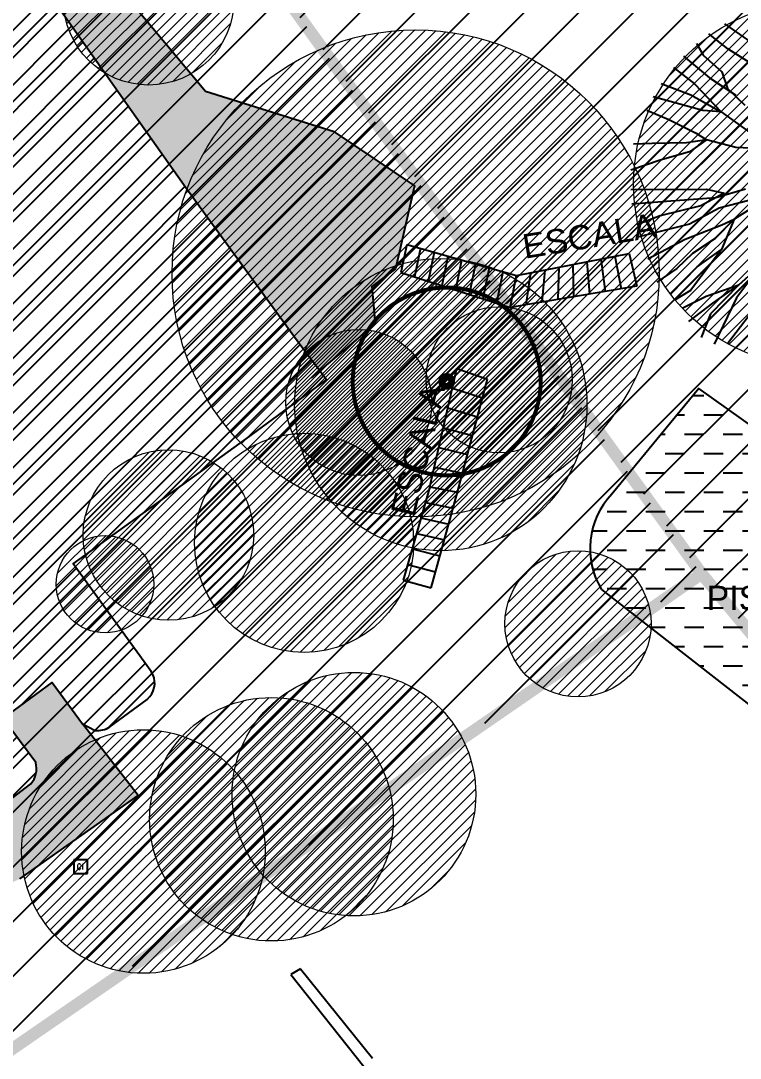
# Model space of a CAD drawing. Extents: x 352140 to 354978, y 6304672 to 6307963.
# Drawn here: x 352329.49 to 352359.03, y 6305903.78 to 6305946.39 of the extents above; entities that cross this region are included whole.
import ezdxf

# ---------------------------------------------------------------- set-up
doc = ezdxf.new("R2010")
doc.units = 0
doc.linetypes.add('CONTINUOS', pattern=[0])
doc.linetypes.add('DASHDOT', pattern=[1, 0.5, -0.25, 0, -0.25])
doc.layers.get('0').update_dxf_attribs({"linetype": 'CONTINUOUS'})
for name, color, linetype in [('02_Geo ext_Acotamiento', 7, 'CONTINUOUS'), ('03_Pav ext_Vereda HC', 42, 'CONTINUOUS'), ('03_S2_Pav ext_Borde vereda', 7, 'CONTINUOUS'), ('1-CASA', 2, 'CONTINUOUS'), ('1-ESCALA', 252, 'CONTINUOUS'), ('1-MURO', 7, 'CONTINUOUS'), ('1-PISCINA', 252, 'CONTINUOUS'), ('1-RADIER', 251, 'CONTINUOUS'), ('1-TEXTOS', 7, 'CONTINUOUS'), ('2-ACHURADO EDIFICACION', 252, 'CONTINUOUS'), ('2-ACHURADO RADIER', 9, 'CONTINUOUS'), ('Paisajismo', 253, 'CONTINUOUS'), ('Z-CR', 253, 'CONTINUOUS')]:
    doc.layers.add(name, color=color, linetype=linetype)
doc.layers.add('0_ASD_LINEA OFICIAL', color=253, linetype='DASHDOT', lineweight=20)
doc.layers.add('0_ASD_TOPOGRAFIA_ELEMENTOS', color=9, linetype='CONTINUOS', lineweight=5, true_color=0xbdbdbd)
doc.styles.add('A', font='arial.ttf', dxfattribs={"height": 2})
doc.styles.add('ROMANS', font='romans.shx', dxfattribs={"width": 0.75})
doc.dimstyles.new('Principal', dxfattribs={"dimscale": 0, "dimtxt": 2, "dimasz": 2, "dimexe": 1, "dimexo": 1, "dimtad": 1, "dimrnd": 0.05, "dimzin": 1, "dimtxsty": 'ROMANS', "dimcen": 2.5, "dimclrt": 2, "dimaunit": 2, "dimadec": 0, "dimazin": 0, "dimtfac": 1, "dimtmove": 0, "dimatfit": 3, "dimfxl": 1, "dimfxlon": 1, "dimarcsym": 0})

# ---------------------------------------------------------------- blocks, each defined once
blk = doc.blocks.new('CR')
at = {"layer": 'Z-CR', "color": 9, "true_color": 0xbdbdbd}
for p, q in [((-1.125, 1.125), (-1.125, -1.125)), ((1.125, 1.125), (-1.125, 1.125)), ((1.125, -1.125), (1.125, 1.125)), ((-1.125, -1.125), (1.125, -1.125))]:
    blk.add_line(p, q, dxfattribs=at)
at = {"layer": 'Z-CR', "color": 9, "true_color": 0xbdbdbd, "style": 'ROMANS'}
blk.add_text('CI', height=0.9, dxfattribs=at).set_placement((-0.6514367137569934, -0.4521266222000122))
blk = doc.blocks.new('*D1275')
at = {"layer": '02_Geo ext_Acotamiento', "color": 0, "lineweight": -2, "transparency": 16777216}
blk.add_line((352265.4146312115, 6305940.601474353), (352259.5027200941, 6305939.299539646), dxfattribs=at)
at = {"layer": '02_Geo ext_Acotamiento', "color": 0, "transparency": 16777216}
blk.add_solid([(352259.466875284, 6305939.462306128), (352259.5385649044, 6305939.136773165), (352258.5261212075, 6305939.084470786)], dxfattribs=at)
at = {"layer": '02_Geo ext_Acotamiento', "color": 2, "transparency": 16777216, "insert": (352262.7517488986, 6305940.944537443), "char_height": 1, "attachment_point": 5, "rotation": 12.419567213945234, "style": 'ROMANS'}
blk.add_mtext('R137,50', dxfattribs=at)
blk = doc.blocks.new('A$C27410629')
at = {"true_color": 0x136734, "transparency": 33554559}
h = blk.add_hatch(dxfattribs=at)
h.set_pattern_fill('ANSI31', color=116, scale=0.5)
h.set_pattern_definition([(45, (-8759.562515186517, -519.1035735587502), (-1.122532015133644, 1.122532015133644), [])])
h.paths.add_polyline_path([(137.5068959888558, 1252.464406617455, 0.1176268807227723), (109.8147584422568, 1254.193915082658, 0.0669245107500281), (94.44469839795602, 1249.334472017372, 0.3153492887079504), (64.30173641118381, 1196.270282113329, 0.0226826871159959), (65.7292635223912, 1185.310127003227), (112.3603922077091, 1218.953454515778), (153.4782689701005, 1161.962272479494), (172.1053089193083, 1139.480769404351), (187.9579650288579, 1141.807885415954), (193.565073162812, 1120.465553675225), (224.197974734232, 1050.129297271156), (250.6203797236194, 989.4787086543838), (268.1526288855184, 972.7353945672494, 7.2547007156e-06), (291.4898137452492, 983.2987389690225), (238.1945199318034, 1105.633967029937), (205.2934048173047, 1181.112163638985), (177.0531538182076, 1197.651557407602)])
at = {"true_color": 0xf8d731, "transparency": 33554559}
h = blk.add_hatch(dxfattribs=at)
h.set_pattern_fill('ANSI31', color=40, scale=0.5)
h.set_pattern_definition([(45, (-8562.389606185756, -452.7772535526492), (-1.122532015133644, 1.122532015133644), [])])
h.paths.add_polyline_path([(112.3603922079938, 1218.953454516186), (65.72926352267586, 1185.310127003635, 0.0411311629792945), (70.93430501728926, 1165.446933868518, 0.0140346239134982), (80.53034666708209, 1140.452970316797), (85.58360470618118, 1125.976145258928), (117.4026874122528, 1137.08554251631), (153.4782689703861, 1161.962272479902)], flags=17)
at = {"layer": '0_ASD_LINEA OFICIAL', "ltscale": 8, "const_width": 0.5}
blk.add_lwpolyline([(250.6203797236194, 989.4787086543838), (268.1526288854875, 972.7353945673531, 7.2547007157e-06), (291.4898137452146, 983.2987389692971), (291.4898137452146, 983.2987389692971), (238.1945199318034, 1105.633967029937), (205.2934048173047, 1181.112163638985), (177.0531538182076, 1197.651557407602), (137.6146324061954, 1252.315079214)], format="xyb", dxfattribs=at)
for points in [[(85.58360530758229, 1125.976145468789), (117.4026874119463, 1137.085542516089), (153.4782689700787, 1161.962272479681), (153.4782689700787, 1161.962272479681), (112.3603922076873, 1218.953454515965), (65.72926351752159, 1185.310126999917)], [(65.72926352235241, 1185.310127003199), (112.3603922077091, 1218.953454515778), (153.4782689701005, 1161.962272479494), (172.1053089193083, 1139.480769404351), (187.9579650288579, 1141.807885415954), (193.565073162812, 1120.465553675225), (224.197974734232, 1050.129297271156), (250.6203797236194, 989.4787086543838)], [(160.9876143796937, 1025.359743172903), (224.1959328140074, 1050.133984341224), (193.565073162812, 1120.465553675225), (187.9579650288579, 1141.807885415954), (172.1053089193083, 1139.480769404351), (153.4782689701005, 1161.962272479494), (117.4026874119681, 1137.085542515902), (85.5836153089768, 1125.976116823203)]]:
    blk.add_lwpolyline(points, dxfattribs=at)
blk = doc.blocks.new('1.0 - LO RECABARREN LOTEO PARQUE - VEGETACION EXISTENTE ETAPA MUNICIPAL__2024')
at = {"layer": 'Paisajismo'}
for p, q in [((352358.3849153377, 6305946.254400167), (352359.5953278099, 6305945.41457629)), ((352358.517451236, 6305945.22765171), (352357.7379249872, 6305945.843243498)), ((352357.2384966623, 6305945.457063552), (352357.5119990839, 6305944.971683378)), ((352359.702548625, 6305944.478951952), (352358.517451236, 6305945.22765171)), ((352356.6949092076, 6305944.935216949), (352357.7682828737, 6305944.043361428)), ((352357.5119990839, 6305944.971683378), (352358.2710611021, 6305944.28223066)), ((352356.286397368, 6305944.470819449), (352357.1459178987, 6305943.800898814)), ((352357.7682828737, 6305944.043361428), (352358.8450828062, 6305943.333022055)), ((352358.2710611021, 6305944.28223066), (352358.4995103824, 6305943.602796402)), ((352355.7807041412, 6305943.814352248), (352356.9986755661, 6305943.341794288)), ((352357.1459178987, 6305943.800898814), (352358.2401153238, 6305942.643233828)), ((352358.4995103824, 6305943.602796402), (352359.2103317744, 6305942.914250483)), ((352357.4886300604, 6305942.704941045), (352355.4476467479, 6305943.255982106)), ((352356.9986755661, 6305943.341794288), (352358.2401153238, 6305942.643233828)), ((352355.1993142341, 6305942.711849149), (352356.1006459089, 6305942.331668825)), ((352358.2401153238, 6305942.643233828), (352357.4886300604, 6305942.704941045)), ((352358.2401153238, 6305942.643233828), (352359.7637058823, 6305941.553560415)), ((352356.1006459089, 6305942.331668825), (352357.2165152336, 6305941.765856991)), ((352357.2165152336, 6305941.765856991), (352357.639417926, 6305941.497222518)), ((352355.4168340733, 6305941.346294117), (352354.6441195531, 6305941.312662482)), ((352356.8166425071, 6305941.368089659), (352355.4168340733, 6305941.346294117)), ((352357.639417926, 6305941.497222518), (352356.8166425071, 6305941.368089659)), ((352357.639417926, 6305941.497222518), (352356.947829452, 6305941.008289033)), ((352358.8399040052, 6305941.185216961), (352357.639417926, 6305941.497222518)), ((352356.947829452, 6305941.008289033), (352355.7421688952, 6305940.667891342)), ((352360.4308431866, 6305941.106957361), (352358.8399040052, 6305941.185216961)), ((352355.7421688952, 6305940.667891342), (352354.5351374431, 6305940.254886262)), ((352354.5388252611, 6305939.460260662), (352357.6455898493, 6305939.469833345)), ((352358.369396956, 6305939.310902663), (352357.4146016516, 6305938.784186227)), ((352357.6455898493, 6305939.469833345), (352358.369396956, 6305939.310902663)), ((352358.0289623114, 6305939.126940291), (352359.2421908323, 6305939.489819098)), ((352354.5762154802, 6305938.873918337), (352355.9993295547, 6305938.972368795)), ((352357.4146016516, 6305938.784186227), (352355.7353138253, 6305938.380098458)), ((352355.9993295547, 6305938.972368795), (352358.0289623114, 6305939.126940291)), ((352359.3777996346, 6305939.005026575), (352358.165481326, 6305938.690355804)), ((352359.760971341, 6305938.853124314), (352358.784383632, 6305938.244663469)), ((352355.7353138253, 6305938.380098458), (352354.7832593589, 6305937.998595476)), ((352358.165481326, 6305938.690355804), (352356.9467918345, 6305938.038244861)), ((352356.9467918345, 6305938.038244861), (352354.8134022101, 6305937.499850725)), ((352356.7709880419, 6305937.416321463), (352358.2720658718, 6305938.00535618)), ((352358.784383632, 6305938.244663469), (352357.9971063969, 6305937.439739443)), ((352358.784383632, 6305938.244663469), (352358.2528735602, 6305936.988864115)), ((352358.2720658718, 6305938.00535618), (352358.784383632, 6305938.244663469)), ((352355.2294699631, 6305936.610153819), (352356.7709880419, 6305937.416321463)), ((352357.9971063969, 6305937.439739443), (352357.0687536858, 6305936.830367873)), ((352357.0687536858, 6305936.830367873), (352356.4298276188, 6305936.215531666)), ((352358.2528735602, 6305936.988864115), (352356.9855250202, 6305935.305929996)), ((352357.2583243615, 6305936.281317427), (352358.2528735602, 6305936.988864115)), ((352356.4298276188, 6305936.215531666), (352355.5988606682, 6305935.652546584)), ((352356.18358008, 6305935.175806925), (352357.2583243615, 6305936.281317427)), ((352359.9075037319, 6305936.39098396), (352358.8681127583, 6305935.012141545)), ((352358.9746001864, 6305935.540584272), (352359.9075037319, 6305936.39098396)), ((352357.6353069145, 6305935.075764372), (352358.9746001864, 6305935.540584272)), ((352358.9746001864, 6305935.540584272), (352357.8032353333, 6305934.346269033)), ((352357.8988064444, 6305934.789328909), (352358.9746001864, 6305935.540584272)), ((352356.9855250202, 6305935.305929996), (352356.3604182813, 6305934.91825394)), ((352356.6448694234, 6305934.586037195), (352357.6353069145, 6305935.075764372)), ((352358.8681127583, 6305935.012141545), (352357.9634260777, 6305933.100306513)), ((352358.5071646869, 6305933.134542916), (352359.8801986513, 6305934.94481123)), ((352356.9194882501, 6305934.036251993), (352357.8988064444, 6305934.789328909)), ((352357.8032353333, 6305934.346269033), (352357.4214540335, 6305933.372939281))]:
    blk.add_line(p, q, dxfattribs=at)
at = {"layer": 'Paisajismo', "ltscale": 0.5, "const_width": 0.1632715222273798, "elevation": -691.81}
blk.add_lwpolyline([(352350.8290788697, 6305931.787567149, 1), (352343.121690818, 6305931.359895927, 0.9999999999999999)], format="xyb", close=True, dxfattribs=at)
at = {"layer": 'Paisajismo', "const_width": 0.275928872564272, "elevation": -691.81}
blk.add_lwpolyline([(352346.9639193267, 6305931.780360335, 1), (352346.986850361, 6305931.367102741, 1)], format="xyb", close=True, dxfattribs=at)

msp = doc.modelspace()

# ---------------------------------------------------------------- hatches: boundary and pattern name
at = {"layer": '03_Pav ext_Vereda HC'}
h = msp.add_hatch(dxfattribs=at)
h.set_pattern_fill('DOTS', color=256, scale=0.2, style=0)
h.set_pattern_definition([(0, (0, 0), (0.15875, 0.3175), [0, -0.3175])])
h.paths.add_polyline_path([(352533.7781987465, 6305988.647630177, 0.0012344985873451), (352535.6751261651, 6305989.286498093), (352535.0273047539, 6305991.17866681, -0.0012368732376554), (352533.135689451, 6305990.541615871, -0.0205300987090724), (352503.8853697219, 6305981.940228953), (352503.2840382412, 6305984.518491437), (352499.4039184833, 6305983.544208242), (352499.9993888386, 6305980.991075858, -0.0088871029066398), (352487.1047705442, 6305978.156272031, -0.0145554952433639), (352464.6282001356, 6305974.170378275, -0.0089901834447136), (352459.9926205119, 6305973.570179023), (352460.1984365284, 6305971.58073849, 0.0090193317601268), (352464.9206284034, 6305972.191872346, 0.0145516934643665), (352487.5052945014, 6305976.196778146, 0.0321135926008381)])
h.paths.add_polyline_path([(352453.0159213873, 6305972.983824089, -0.0068005053920136), (352449.4833227422, 6305972.830716716, -0.0090666416786755), (352444.7696182578, 6305972.776126778), (352444.5771080579, 6305970.777466943, 0.0163831034820658), (352453.2219476648, 6305970.992351152)])
h.paths.add_polyline_path([(352389.6460369565, 6305991.879874823, -0.0175332208634532), (352376.9513572305, 6305998.31509122), (352352.1532079588, 6306011.99899601, 0.0444036337484985), (352342.053580769, 6306016.089608755, 0.1133237876608219), (352314.4714570943, 6306018.047333277), (352314.9360717349, 6306016.097052595, -0.1572406347358349), (352351.2139975071, 6306010.232972499), (352375.9850852466, 6305996.564000573, 0.0175063699942604), (352388.7848668274, 6305990.074641938, -0.0115901603268221), (352405.9871731158, 6305981.141781882, 0.0867620637740209), (352437.5751283567, 6305971.093253941), (352437.7670282808, 6305973.085577833, -0.0864982168626583), (352406.9311932966, 6305982.905094895, 0.0115902421848068)])
h.paths.add_polyline_path([(352298.9308368329, 6306011.291528256, -0.0407699137093401), (352308.0869286793, 6306014.635858133), (352307.6251471448, 6306016.57596012, 0.043034433953701), (352297.5531387314, 6306012.854879401, 0.2722251189562815), (352266.1428912832, 6305966.550484804), (352264.4334961653, 6305966.567898809, 0.0153159578732751), (352263.8567137016, 6305962.573567073), (352266.0299973136, 6305962.551427328, 0.0215469833585937), (352266.2729303729, 6305957.80291892, 0.0632834604165821), (352273.0108519612, 6305926.495241333, 0.0077036086267224), (352278.1261176606, 6305912.650623268), (352279.9891282905, 6305913.378097652, -0.0076770463793275), (352274.9122720579, 6305927.117035691, -0.0633905228513815), (352268.2648698925, 6305957.982510693, -0.3183358391945924)])
at = {"layer": '0_ASD_TOPOGRAFIA_ELEMENTOS'}
h = msp.add_hatch(dxfattribs=at)
h.set_pattern_fill('ANSI31', color=256, scale=0.1)
h.set_pattern_definition([(45, (346031.9648644637, 6304207.494621552), (-0.2245064030267289, 0.2245064030267289), [])])
edge = h.paths.add_edge_path()
edge.add_arc((352334.7390818047, 6305947.246797865), 3.5, 0, 360)
h = msp.add_hatch(dxfattribs=at)
h.set_pattern_fill('ANSI31', color=256, scale=0.1)
h.set_pattern_definition([(45, (346059.3736285089, 6304199.927766613), (-0.2245064030267289, 0.2245064030267289), [])])
edge = h.paths.add_edge_path()
edge.add_arc((352362.1478458498, 6305939.679942926), 7.5, 0, 360)
h = msp.add_hatch(dxfattribs=at)
h.set_pattern_fill('ANSI31', color=256, scale=0.1)
h.set_pattern_definition([(45, (346042.9249444607, 6304196.259608269), (-0.2245064030267289, 0.2245064030267289), [])])
edge = h.paths.add_edge_path()
edge.add_arc((352345.6991618016, 6305936.011784582), 10, 0, 360)
h = msp.add_hatch(dxfattribs=at)
h.set_pattern_fill('ANSI31', color=256, scale=0.1)
h.set_pattern_definition([(45, (346043.9591982283, 6304190.8681678), (-0.2245064030267289, 0.2245064030267289), [])])
edge = h.paths.add_edge_path()
edge.add_arc((352346.7334155692, 6305930.620344114), 6, 0, 360)
h = msp.add_hatch(dxfattribs=at)
h.set_pattern_fill('ANSI31', color=256, scale=0.1)
h.set_pattern_definition([(45, (346046.3564156064, 6304191.887608269), (-0.2245064030267289, 0.2245064030267289), [])])
edge = h.paths.add_edge_path()
edge.add_arc((352349.1306329473, 6305931.639784583), 3, 0, 360)
h = msp.add_hatch(dxfattribs=at)
h.set_pattern_fill('ANSI31', color=256, scale=0.1)
h.set_pattern_definition([(45, (346040.5946514117, 6304190.955517844), (-0.2245064030267289, 0.2245064030267289), [])])
edge = h.paths.add_edge_path()
edge.add_arc((352343.3688687526, 6305930.707694158), 3, 0, 360)
h = msp.add_hatch(dxfattribs=at)
h.set_pattern_fill('ANSI31', color=256, scale=0.1)
h.set_pattern_definition([(45, (346038.3447826592, 6304185.193823687), (-0.2245064030267289, 0.2245064030267289), [])])
edge = h.paths.add_edge_path()
edge.add_arc((352341.1190000001, 6305924.946), 4.5, 0, 360)
h = msp.add_hatch(dxfattribs=at)
h.set_pattern_fill('ANSI31', color=256, scale=0.1)
h.set_pattern_definition([(45, (346032.7784374916, 6304185.513991859), (-0.2245064030267289, 0.2245064030267289), [])])
edge = h.paths.add_edge_path()
edge.add_arc((352335.5526548325, 6305925.266168172), 3.5, 0, 360)
h = msp.add_hatch(dxfattribs=at)
h.set_pattern_fill('ANSI31', color=256, scale=0.1)
h.set_pattern_definition([(45, (346030.1742924819, 6304183.493654974), (-0.2245064030267289, 0.2245064030267289), [])])
edge = h.paths.add_edge_path()
edge.add_arc((352332.9485098228, 6305923.245831287), 2, 0, 360)
h = msp.add_hatch(dxfattribs=at)
h.set_pattern_fill('ANSI31', color=256, scale=0.1)
h.set_pattern_definition([(45, (346049.5923467526, 6304181.868784717), (-0.2245064030267289, 0.2245064030267289), [])])
edge = h.paths.add_edge_path()
edge.add_arc((352352.3665640935, 6305921.620961031), 3, 0, 360)
h = msp.add_hatch(dxfattribs=at)
h.set_pattern_fill('ANSI31', color=256, scale=0.1)
h.set_pattern_definition([(45, (346040.3938144634, 6304174.871005669), (-0.2245064030267289, 0.2245064030267289), [])])
edge = h.paths.add_edge_path()
edge.add_arc((352343.1680318043, 6305914.623181983), 5, 0, 360)
h = msp.add_hatch(dxfattribs=at)
h.set_pattern_fill('ANSI31', color=256, scale=0.1)
h.set_pattern_definition([(45, (346037.0060830384, 6304173.840342271), (-0.2245064030267289, 0.2245064030267289), [])])
edge = h.paths.add_edge_path()
edge.add_arc((352339.7803003793, 6305913.592518585), 5, 0, 360)
h = msp.add_hatch(dxfattribs=at)
h.set_pattern_fill('ANSI31', color=256, scale=0.1)
h.set_pattern_definition([(45, (346031.7493565265, 6304172.513351609), (-0.2245064030267289, 0.2245064030267289), [])])
edge = h.paths.add_edge_path()
edge.add_arc((352334.5235738674, 6305912.265527923), 5, 0, 360)
at = {"layer": '1-PISCINA'}
h = msp.add_hatch(dxfattribs=at)
h.set_pattern_fill('DASH', color=256, scale=0.25)
h.set_pattern_definition([(0, (0, 0), (0.79375, 0.79375), [0.79375, -0.79375])])
h.paths.add_polyline_path([(352362.261, 6305925.658, -0.4170555424087895), (352360.1329999998, 6305926.813, -0.1810533327065298), (352360.309, 6305929.157000001), (352357.3270000001, 6305931.286), (352353.450919079, 6305926.577858048, 0.2997174927713835), (352353.335, 6305923.022000001), (352362.429, 6305915.93, 0.3758070098656803), (352367.3418736375, 6305922.911157317, 0.6351119978724029), (352364.9749588804, 6305925.844376486)])
h.paths.add_polyline_path([(352367.754, 6305918.881), (352365.673, 6305916.241), (352368.435, 6305914.163), (352370.439, 6305916.893999999)])
at = {"layer": '2-ACHURADO EDIFICACION'}
h = msp.add_hatch(dxfattribs=at)
h.set_pattern_fill('ANSI31', color=256, scale=0.25)
h.set_pattern_definition([(45, (0, 0), (-0.561266007566822, 0.5612660075668221), [])])
h.paths.add_polyline_path([(352327.6270000001, 6305951.749), (352327.2994358053, 6305951.517488061), (352319.3550000001, 6305962.757999999), (352318.8266655438, 6305962.361017291), (352313.848, 6305968.987000001), (352308.922, 6305965.432999999), (352311.318, 6305962.155), (352305.083, 6305957.373), (352303.711, 6305959.217), (352298.4, 6305955.382999999), (352293.82, 6305952.065), (352295.735, 6305949.36), (352288.406, 6305944.101), (352293.0570000001, 6305937.645), (352301.664, 6305943.75, 0.455625162279396), (352304.853, 6305944.772000001, 0.2076474804618814), (352304.846128978, 6305946.552609009), (352305.152, 6305946.822000001), (352311.019, 6305951.207), (352315.831, 6305944.557999999), (352325.324, 6305931.036), (352317.821, 6305925.589), (352326.706, 6305913.574, 0.2996396774800834), (352327.8739999999, 6305913.496), (352329.906, 6305915.051, 0.2469041141044179), (352330.1009999998, 6305915.919), (352328.7638008676, 6305917.735068206), (352330.771, 6305919.213), (352332.0220000001, 6305917.514), (352332.542, 6305917.24, 0.1964593871867426), (352333.1906864678, 6305917.423841837), (352334.68, 6305918.512), (352334.783, 6305918.629, 0.3535939934268906), (352334.8263871195, 6305919.675467933), (352331.641, 6305924.087), (352338.743, 6305929.22), (352342.045, 6305931.639), (352340.944, 6305933.087), (352336.263, 6305939.53)])
at = {"layer": '2-ACHURADO RADIER'}
h = msp.add_hatch(color=256, dxfattribs=at)
h.dxf.hatch_style = 1
h.paths.add_polyline_path([(352345.65, 6305939.607), (352342.355, 6305941.825), (352337.073, 6305943.475), (352330.464, 6305951.406), (352329.0563556443, 6305949.726617344), (352336.263, 6305939.53), (352340.944, 6305933.087), (352341.7607509903, 6305932.012835209), (352344.045, 6305933.935), (352343.9050000001, 6305935.477), (352344.88, 6305936.202)])
h = msp.add_hatch(color=256, dxfattribs=at)
h.dxf.hatch_style = 1
h.paths.add_polyline_path([(352320.382, 6305918.341), (352319.233, 6305919.809), (352321.0388334107, 6305921.23759106), (352320.8038313593, 6305921.555379428), (352317.679, 6305919.021), (352318.0167715891, 6305918.604535424), (352313.443, 6305914.895), (352314.399, 6305913.839), (352318.781, 6305917.393), (352322.4479999864, 6305913.189000016), (352323.648, 6305911.731000001, -0.2427869737238228), (352322.4259999999, 6305909.701, -0.2353350999774258), (352317.744, 6305909.277000001), (352316.0599085815, 6305907.736522792), (352318.3151423644, 6305904.60586407), (352325.622, 6305909.329), (352329.4539999999, 6305911.15), (352334.314, 6305914.574), (352332.0219999887, 6305917.514000015), (352330.771, 6305919.213), (352328.7638008676, 6305917.735068206), (352330.1009999998, 6305915.919, -0.2469041141044184), (352329.906, 6305915.051), (352328.6341892309, 6305914.077739298), (352329.119, 6305913.308999999, -0.1958874350961342), (352326.3720000001, 6305912.586), (352324.3919998213, 6305914.481000172)])

# ---------------------------------------------------------------- linework, layer by layer
at = {"layer": '0_ASD_TOPOGRAFIA_ELEMENTOS'}
for centre, radius in [((352334.7390818047, 6305947.246797865), 3.5), ((352362.1478458498, 6305939.679942926), 7.5), ((352345.6991618016, 6305936.011784582, 682.413), 10), ((352346.7334155692, 6305930.620344114), 6), ((352349.1306329473, 6305931.639784583), 3), ((352343.3688687526, 6305930.707694158), 3), ((352341.1190000001, 6305924.946, 681.47), 4.5), ((352335.5526548325, 6305925.266168172), 3.5), ((352332.9485098228, 6305923.245831287), 2), ((352352.3665640935, 6305921.620961031), 3), ((352343.1680318043, 6305914.623181983), 5), ((352339.7803003793, 6305913.592518585), 5), ((352334.5235738674, 6305912.265527923), 5)]:
    msp.add_circle(centre, radius, dxfattribs=at)
at = {"layer": '1-CASA', "flags": 128}
msp.add_lwpolyline([(352311.019, 6305951.207), (352315.831, 6305944.557999999), (352325.324, 6305931.036), (352317.821, 6305925.589), (352326.706, 6305913.574, 0.2996396775460872), (352327.874, 6305913.496), (352329.906, 6305915.051, 0.2469041139969247), (352330.101, 6305915.919), (352328.7638008673, 6305917.735068206), (352330.771, 6305919.213), (352332.0220000001, 6305917.514), (352332.542, 6305917.24, 0.1793018598486611), (352333.143, 6305917.389), (352334.68, 6305918.512), (352334.783, 6305918.629, 0.3463364234898283), (352334.839, 6305919.658), (352331.641, 6305924.087), (352338.743, 6305929.22), (352342.045, 6305931.639), (352340.944, 6305933.087), (352336.263, 6305939.53), (352327.6270000001, 6305951.749)], format="xyb", dxfattribs=at)
at = {"layer": '1-ESCALA', "flags": 128}
for points in [[(352345.334, 6305937.201), (352345.097, 6305936.044)], [(352345.334, 6305937.201), (352349.844, 6305935.92)], [(352345.89775, 6305937.040875), (352345.6571250001, 6305935.864125)], [(352346.4615, 6305936.88075), (352346.21725, 6305935.68425)], [(352347.02525, 6305936.720625), (352346.777375, 6305935.504375)], [(352349.844, 6305935.92), (352354.463, 6305936.832)], [(352353.885625, 6305936.718), (352354.13675, 6305935.375875001)], [(352354.463, 6305936.832), (352354.788, 6305935.486)], [(352347.589, 6305936.5605), (352347.3375, 6305935.3245)], [(352348.15275, 6305936.400375), (352347.897625, 6305935.144625001)], [(352348.7165, 6305936.24025), (352348.45775, 6305934.96475)], [(352351.576125, 6305936.262), (352351.53175, 6305934.935375)], [(352352.1535, 6305936.376), (352352.183, 6305935.045500001)], [(352352.730875, 6305936.49), (352352.83425, 6305935.155625001)], [(352353.30825, 6305936.604), (352353.4855, 6305935.26575)], [(352345.097, 6305936.044), (352349.578, 6305934.605)], [(352349.28025, 6305936.080125), (352349.017875, 6305934.784875)], [(352349.578, 6305934.605), (352349.844, 6305935.92)], [(352350.421375, 6305936.034), (352350.22925, 6305934.715125)], [(352350.99875, 6305936.148), (352350.8805, 6305934.825250001)], [(352354.788, 6305935.486), (352349.578, 6305934.605)], [(352346.288, 6305927.243), (352347.3970000001, 6305932.103999999)], [(352347.397, 6305932.104), (352348.6550000001, 6305931.672)], [(352347.423, 6305927.028), (352348.6550000001, 6305931.672)], [(352347.2121666667, 6305931.293833333), (352348.4496666667, 6305930.898)], [(352347.0273333334, 6305930.483666666), (352348.2443333334, 6305930.124)], [(352346.8425000001, 6305929.6735), (352348.039, 6305929.35)], [(352346.6576666667, 6305928.863333333), (352347.8336666667, 6305928.576)], [(352346.4728333333, 6305928.053166666), (352347.6283333333, 6305927.802)], [(352346.288, 6305927.243), (352345.185, 6305923.418)], [(352346.288, 6305927.243), (352347.423, 6305927.028)], [(352346.338, 6305923.097), (352347.423, 6305927.028)], [(352346.1041666667, 6305926.6055), (352347.2421666666, 6305926.372833333)], [(352345.9203333333, 6305925.967999999), (352347.0613333333, 6305925.717666667)], [(352345.7365, 6305925.330499999), (352346.8805, 6305925.0625)], [(352345.5526666667, 6305924.693), (352346.6996666666, 6305924.407333333)], [(352345.3688333333, 6305924.0555), (352346.5188333334, 6305923.752166667)], [(352345.185, 6305923.418), (352346.338, 6305923.097)]]:
    msp.add_lwpolyline(points, dxfattribs=at)
at = {"layer": '1-MURO', "flags": 128}
for points in [[(352340.968, 6305907.443), (352340.583, 6305907.218)], [(352340.968, 6305907.443), (352343.925, 6305903.777000001)], [(352340.583, 6305907.218), (352343.5710340127, 6305903.433396013)]]:
    msp.add_lwpolyline(points, dxfattribs=at)
at = {"layer": '1-PISCINA', "flags": 128}
msp.add_lwpolyline([(352353.335, 6305923.022000001), (352362.429, 6305915.93, 0.2962022759830028), (352367.273, 6305921.065, 0.0389855633728919), (352367.5510000001, 6305923.771000001, 0.3914734028188793), (352365.683, 6305925.892999999), (352362.261, 6305925.658, -0.4170555423107801), (352360.133, 6305926.812999999, -0.1810533327503566), (352360.309, 6305929.157000001), (352357.3270000001, 6305931.286), (352353.754, 6305926.946, 0.3403938412594688), (352353.335, 6305923.022000001, 0.3588555876998075)], format="xyb", dxfattribs=at)
at = {"layer": '1-RADIER', "flags": 128}
for points in [[(352342.355, 6305941.825), (352337.073, 6305943.475), (352330.464, 6305951.406)], [(352342.355, 6305941.825), (352345.65, 6305939.607), (352344.88, 6305936.202)], [(352344.88, 6305936.202), (352343.9050000001, 6305935.477), (352344.045, 6305933.935), (352341.408, 6305931.716)], [(352334.314, 6305914.574), (352332.022, 6305917.514)], [(352329.454, 6305911.15), (352334.314, 6305914.574)]]:
    msp.add_lwpolyline(points, dxfattribs=at)

# ---------------------------------------------------------------- block references
at = {"layer": '03_S2_Pav ext_Borde vereda', "linetype": 'Continuous'}
msp.add_blockref('A$C27410629', (352203.9623478023, 6304761.713605438), dxfattribs=at)
at = {"layer": 'Paisajismo'}
msp.add_blockref('1.0 - LO RECABARREN LOTEO PARQUE - VEGETACION EXISTENTE ETAPA MUNICIPAL__2024', (0, 0), dxfattribs=at)
at = {"layer": 'Z-CR', "xscale": 0.25, "yscale": 0.25, "zscale": 0.25}
msp.add_blockref('CR', (352331.946, 6305911.647000001), dxfattribs=at)

# ---------------------------------------------------------------- texts
at = {"layer": '1-TEXTOS', "style": 'A'}
for rotation, p in [(9.392296964463863, (352350.1848447375, 6305936.611430989)), (76.46050626944498, (352345.6411912302, 6305925.965714594))]:
    msp.add_text('ESCALA', height=1, rotation=rotation, dxfattribs=at).set_placement(p)
msp.add_text('PISCINA', height=1, dxfattribs=at).set_placement((352357.6466822177, 6305922.181088364))

# ---------------------------------------------------------------- dimensions: what is measured, and where the dimension line sits
at = {"layer": '02_Geo ext_Acotamiento'}
dim = msp.add_radius_dim(center=(352392.8269086622, 6305968.660500089), mpoint=(352258.5261212075, 6305939.084470786), dimstyle='Principal', override={"dimscale": 0, "dimtmove": 1}, dxfattribs=at)
dim.commit()
dim.dimension.update_dxf_attribs({"geometry": '*D1275', "text_midpoint": (352262.9469750959, 6305940.05804143), "dimtype": 164})

doc.saveas('drawing.dxf')
